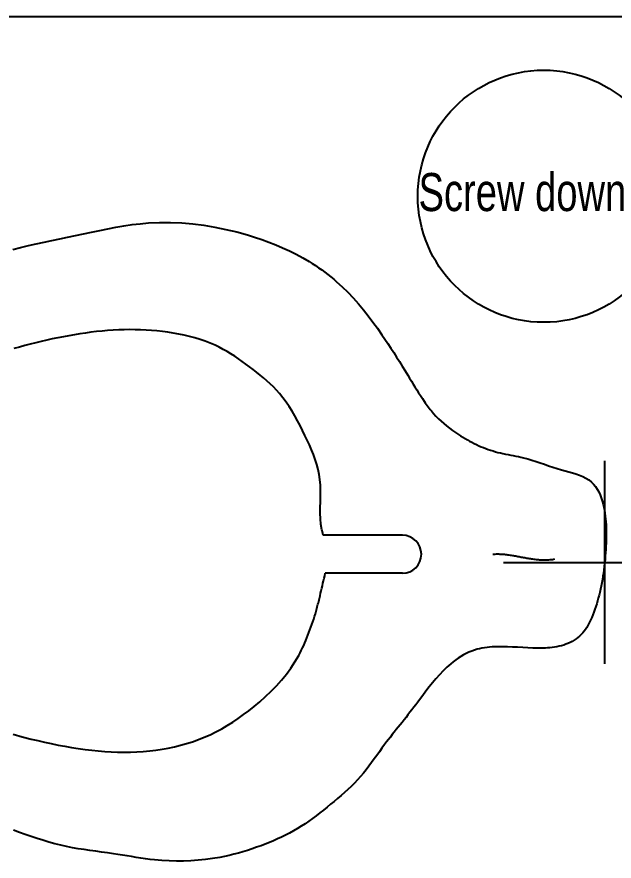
# Model space of a CAD drawing. Extents: x -0.1 to 30, y 0 to 26.6.
# Drawn here: x 10.76 to 16.65, y 15.68 to 24 of the extents above; entities that cross this region are included whole.
import ezdxf

# ---------------------------------------------------------------- set-up
doc = ezdxf.new("R2010")
doc.units = 0
doc.header["$MEASUREMENT"] = 0
doc.header["$PDMODE"] = 2
doc.layers.add('CK_LEVEL_1', color=7, linetype='CONTINUOUS')

msp = doc.modelspace()

# ---------------------------------------------------------------- linework, layer by layer
at = {"layer": 'CK_LEVEL_1', "color": 3, "linetype": 'CONTINUOUS'}
for p, q in [((30, 24), (0, 24)), ((14.5655329168, 18.8907636852), (13.7862220384, 18.8907636852)), ((14.5655329168, 18.5155136852), (13.8054194637, 18.5155136852))]:
    msp.add_line(p, q, dxfattribs=at)
at = {"layer": 'CK_LEVEL_1', "color": 1, "linetype": 'CONTINUOUS'}
for points in [[(10.723928626, 21.7077141238), (10.8004486172, 21.7267756452), (10.8772326297, 21.744852776), (10.9542391634, 21.7621438842), (11.0314267187, 21.7788473379), (11.1087537954, 21.7951615052), (11.1861788938, 21.8112847541), (11.263660514, 21.8274154525), (11.341157156, 21.8437519687), (11.4208321863, 21.8608764218), (11.5005136158, 21.8780568915), (11.5802358417, 21.8949220083), (11.6600332609, 21.9111004023), (11.7399402705, 21.926220704), (11.8199912678, 21.9399115437), (11.9002206497, 21.9518015516), (11.9806628134, 21.9615193582), (12.061352156, 21.9686935937), (12.170322493, 21.9738648022), (12.279612809, 21.9739668836), (12.3890333462, 21.9692076261), (12.4983943469, 21.9597948177), (12.6075060533, 21.9459362464), (12.7161787077, 21.9278397003), (12.8242225523, 21.9057129675), (12.9314478293, 21.8797638359), (13.037664781, 21.8502000937), (13.1085575683, 21.8283244292), (13.1788228167, 21.8048201389), (13.2483768022, 21.7796049684), (13.3171358009, 21.7525966635), (13.3850160889, 21.7237129697), (13.4519339424, 21.6928716327), (13.5178056373, 21.6599903981), (13.5825474498, 21.6249870116), (13.646075656, 21.5877792187), (13.6777671994, 21.5680651931), (13.7091071497, 21.5477684322), (13.7400768503, 21.5268930305), (13.7706576443, 21.5054430829), (13.8008308751, 21.4834226839), (13.8305778859, 21.4608359283), (13.8598800199, 21.4376869108), (13.8887186205, 21.413979726), (13.917075031, 21.3897184687), (13.973652398, 21.3383076513), (14.0282443093, 21.2847825412), (14.0809690875, 21.2293389959), (14.1319450553, 21.1721728725), (14.1812905354, 21.1134800286), (14.2291238503, 21.0534563214), (14.2755633228, 20.9922976083), (14.3207272755, 20.9301997466), (14.364734031, 20.8673585937), (14.3944923848, 20.8236517384), (14.4238007039, 20.7797051529), (14.452703748, 20.7355398385), (14.4812462768, 20.6911767966), (14.5094730499, 20.6466370284), (14.5374288272, 20.6019415352), (14.5651583683, 20.5571113184), (14.592706433, 20.5121673791), (14.620117781, 20.4671307187), (14.6375779966, 20.4383353075), (14.6550487927, 20.4095411031), (14.6725782516, 20.3807785608), (14.6902144555, 20.3520781362), (14.7080054868, 20.3234702847), (14.7259994277, 20.2949854618), (14.7442443605, 20.2666541228), (14.7627883675, 20.2385067233), (14.781679531, 20.2105737187), (14.7912332726, 20.196754976), (14.8009011539, 20.1830139628), (14.8106992975, 20.1693676872), (14.8206438259, 20.1558331571), (14.8307508618, 20.1424273805), (14.8410365277, 20.1291673654), (14.8515169461, 20.1160701197), (14.8622082397, 20.1031526515), (14.873126531, 20.0904319687), (14.8971580571, 20.0640538269), (14.9222086998, 20.0386089477), (14.948195942, 20.0140618467), (14.9750372667, 19.9903770398), (15.0026501568, 19.9675190428), (15.0309520953, 19.9454523714), (15.0598605653, 19.9241415414), (15.0892930495, 19.9035510685), (15.119167031, 19.8836454687), (15.1407549519, 19.8698197082), (15.1625308215, 19.8563420281), (15.1844991137, 19.8432286066), (15.2066643025, 19.8304956214), (15.2290308617, 19.8181592506), (15.2516032652, 19.8062356719), (15.274385987, 19.7947410635), (15.297383501, 19.7836916031), (15.320600281, 19.7731034687), (15.3434296854, 19.7632463775), (15.3664620933, 19.7538471225), (15.3896881876, 19.7449104073), (15.413098651, 19.7364409353), (15.4366841665, 19.7284434099), (15.4604354168, 19.7209225345), (15.484343085, 19.7138830128), (15.5083978537, 19.707329548), (15.532590406, 19.7012668437), (15.5578692408, 19.6954693198), (15.5832478844, 19.6900879382), (15.6086873368, 19.6850034887), (15.6341485978, 19.6800967612), (15.6595926675, 19.6752485453), (15.6849805457, 19.6703396309), (15.7102732324, 19.6652508076), (15.7354317275, 19.6598628653), (15.760417031, 19.6540565937), (15.8022243549, 19.6430963375), (15.8435949661, 19.6308855196), (15.8846989285, 19.6177107087), (15.9257063061, 19.6038584736), (15.9667871626, 19.5896153832), (16.008111562, 19.5752680062), (16.0498495681, 19.5611029114), (16.0921712448, 19.5474066677), (16.135246656, 19.5344658437), (16.1708223461, 19.5246058373), (16.2066229862, 19.5149633882), (16.2422642247, 19.5050687984), (16.2773617098, 19.4944523699), (16.3115310901, 19.4826444047), (16.344388014, 19.469175205), (16.3755481298, 19.4535750727), (16.404627086, 19.4353743099), (16.431240531, 19.4141032187), (16.4520315195, 19.3929714138), (16.470789262, 19.3695052962), (16.4876122594, 19.344018555), (16.5025990128, 19.3168248791), (16.5158480232, 19.2882379576), (16.5274577917, 19.2585714793), (16.5375268193, 19.2281391332), (16.546153607, 19.1972546084), (16.553436656, 19.1662315937), (16.5591450655, 19.1371875565), (16.5638447923, 19.1082744158), (16.5676266133, 19.0794683791), (16.5705813056, 19.050745654), (16.5727996461, 19.0220824482), (16.5743724118, 18.9934549692), (16.5753903799, 18.9648394245), (16.5759443273, 18.9362120218), (16.576125031, 18.9075489687), (16.5759802389, 18.8759947628), (16.5754881972, 18.8443824068), (16.5746426377, 18.8127255073), (16.5734372923, 18.7810376709), (16.571865893, 18.7493325044), (16.5699221716, 18.7176236145), (16.5675998601, 18.6859246077), (16.5648926904, 18.6542490909), (16.5617943945, 18.6226106706)], [(13.7862220384, 18.8907636852), (13.7845909554, 18.8966699551), (13.7829671348, 18.9025773301), (13.781357839, 18.9084869152), (13.7797703304, 18.9143998153), (13.7782118716, 18.9203171356), (13.7766897248, 18.926239981), (13.7752111525, 18.9321694567), (13.7737834171, 18.9381066676), (13.772413781, 18.9440527187), (13.7628341449, 18.9980723891), (13.7575300985, 19.0527383784), (13.755466109, 19.1078888769), (13.7556066436, 19.1633620749), (13.7569161695, 19.2189961628), (13.758359154, 19.2746293308), (13.7589000643, 19.3300997692), (13.7575033675, 19.3852456684), (13.753133531, 19.4399052187), (13.7457527477, 19.4898480383), (13.7352972179, 19.5392727773), (13.7221123336, 19.5882143542), (13.7065434866, 19.6367076874), (13.688936069, 19.6847876953), (13.6696354726, 19.7324892964), (13.6489870895, 19.7798474092), (13.6273363117, 19.8268969522), (13.605028531, 19.8736728437), (13.5810391055, 19.9227801866), (13.5565115952, 19.9714657889), (13.5312554497, 20.0195741651), (13.5050801184, 20.0669498292), (13.4777950508, 20.1134372956), (13.4492096962, 20.1588810785), (13.4191335043, 20.2031256922), (13.3873759244, 20.2460156508), (13.353746406, 20.2873954687), (13.3246967405, 20.320099832), (13.2943905019, 20.3517701468), (13.2629562499, 20.3824909707), (13.2305225437, 20.4123468617), (13.1972179428, 20.4414223774), (13.1631710067, 20.4698020757), (13.1285102947, 20.4975705144), (13.0933643663, 20.5248122511), (13.057861781, 20.5516118437), (13.0219937755, 20.5780977648), (12.9858432081, 20.6041019653), (12.949356978, 20.6295024484), (12.9124819841, 20.6541772174), (12.8751651258, 20.6780042758), (12.8373533022, 20.7008616268), (12.7989934124, 20.7226272737), (12.7600323556, 20.7431792199), (12.720417031, 20.7623954687), (12.6712208643, 20.7838827514), (12.6210847831, 20.8033174782), (12.5701190468, 20.8208112157), (12.5184339151, 20.8364755305), (12.4661396473, 20.8504219892), (12.413346503, 20.8627621583), (12.3601647416, 20.8736076043), (12.3067046228, 20.883069894), (12.253076406, 20.8912605937), (12.1993190849, 20.8982819318), (12.1455137124, 20.9041572593), (12.0916701932, 20.9089029447), (12.0377984319, 20.9125353566), (11.9839083331, 20.9150708639), (11.9300098015, 20.9165258351), (11.8761127417, 20.9169166388), (11.8222270583, 20.9162596438), (11.768362656, 20.9145712187), (11.7134439455, 20.911807917), (11.658568934, 20.9080358978), (11.6037488637, 20.9033028731), (11.5489949772, 20.8976565546), (11.4943185166, 20.8911446541), (11.4397307243, 20.8838148834), (11.3852428427, 20.8757149544), (11.3308661142, 20.8668925789), (11.276611781, 20.8573954687), (11.2218123104, 20.8471365802), (11.1671482697, 20.8362588717), (11.1126180847, 20.8247863418), (11.0582201811, 20.8127429893), (11.0039529844, 20.8001528129), (10.9498149204, 20.7870398115), (10.8958044147, 20.7734279836), (10.841919893, 20.7593413281), (10.788159781, 20.7448038437), (10.7350971072, 20.7300062007)]]:
    msp.add_lwpolyline(points, dxfattribs=at)
at = {"layer": 'CK_LEVEL_1', "color": 3, "linetype": 'CONTINUOUS'}
for points in [[(16.5617943945, 18.6226106706), (16.5617060632, 18.6217647634), (16.5616174472, 18.6209188927), (16.5615285465, 18.6200730589), (16.561439361, 18.6192272621), (16.5613498904, 18.6183815027), (16.5612601348, 18.6175357809), (16.5611700939, 18.616690097), (16.5610797677, 18.6158444511), (16.560989156, 18.6149988437), (16.5572990547, 18.58260829), (16.5531853253, 18.5502818489), (16.5486441466, 18.5180268248), (16.5436716976, 18.4858505217), (16.538264157, 18.4537602439), (16.5324177037, 18.4217632955), (16.5261285165, 18.3898669807), (16.5193927743, 18.3580786037), (16.512206656, 18.3264054687), (16.5054650202, 18.2984893781), (16.4983281108, 18.2706773924), (16.4907560833, 18.2429777191), (16.4827090935, 18.2153985653), (16.4741472969, 18.1879481383), (16.4650308492, 18.1606346454), (16.455319906, 18.1334662938), (16.4449746231, 18.1064512908), (16.433955156, 18.0795978437), (16.4250517667, 18.0592187418), (16.415660702, 18.0390341938), (16.4057107484, 18.0191397382), (16.3951306925, 17.9996309132), (16.3838493207, 17.9806032574), (16.3717954196, 17.9621523092), (16.3588977758, 17.9443736068), (16.3450851757, 17.9273626889), (16.330286406, 17.9112150937), (16.3141167317, 17.895703779), (16.296943598, 17.8811937625), (16.2788655077, 17.8676870557), (16.2599809635, 17.8551856702), (16.2403884682, 17.8436916176), (16.2201865245, 17.8332069096), (16.1994736352, 17.8237335577), (16.1783483031, 17.8152735735), (16.156909031, 17.8078289687), (16.1347904582, 17.8012661461), (16.1124748698, 17.7956874281), (16.0899897223, 17.7910168625), (16.067362472, 17.7871784971), (16.0446205756, 17.7840963796), (16.0217914893, 17.7816945577), (15.9989026696, 17.7798970793), (15.975981573, 17.778627992), (15.953055656, 17.7778113437), (15.9028905021, 17.7773002404), (15.8528033581, 17.778202457), (15.8027635769, 17.780124107), (15.7527405117, 17.7826713041), (15.7027035154, 17.7854501618), (15.6526219412, 17.7880667935), (15.602465142, 17.7901273129), (15.5522024709, 17.7912378334), (15.501803281, 17.7910044687), (15.4765286919, 17.7902547988), (15.4512566893, 17.7889900747), (15.4260317249, 17.787130451), (15.4008982503, 17.7845960821), (15.3759007171, 17.7813071226), (15.3510835769, 17.777183727), (15.3264912814, 17.7721460498), (15.3021682822, 17.7661142456), (15.278159031, 17.7590084687), (15.2498978784, 17.749025457), (15.2221672308, 17.7375039956), (15.1949848316, 17.7245573216), (15.168368424, 17.7102986721), (15.1423357516, 17.6948412844), (15.1169045577, 17.6782983956), (15.0920925857, 17.6607832428), (15.067917579, 17.6424090631), (15.044397281, 17.6232890937), (15.0050856505, 17.5885687159), (14.9675705248, 17.5521664002), (14.9316183102, 17.5143098524), (14.8969954129, 17.4752267783), (14.8634682391, 17.4351448838), (14.8308031953, 17.3942918747), (14.7987666877, 17.352895457), (14.7671251224, 17.3111833363), (14.735644906, 17.2693832187), (14.7167157293, 17.2443107233), (14.6977512444, 17.2192920758), (14.6787422287, 17.1943306785), (14.6596794599, 17.1694299341), (14.6405537153, 17.144593245), (14.6213557727, 17.1198240139), (14.6020764093, 17.0951256433), (14.5827064029, 17.0705015357), (14.563236531, 17.0459550937), (14.5439554159, 17.0218437791), (14.5246095217, 16.9977779954), (14.5052399639, 16.9737245786), (14.4858878581, 16.9496503647), (14.4665943199, 16.9255221894), (14.447400465, 16.9013068888), (14.428347409, 16.8769712987), (14.4094762674, 16.852482255), (14.390828156, 16.8278065937), (14.364695911, 16.7923317588), (14.3389195066, 16.7565664269), (14.3133194229, 16.7206655462), (14.2877161396, 16.684784065), (14.261930137, 16.6490769317), (14.2357818948, 16.6136990946), (14.2090918931, 16.578805502), (14.1816806118, 16.5445511023), (14.153368531, 16.5110908437), (14.1235527453, 16.4780328035), (14.0927344629, 16.4458627587), (14.0610258705, 16.4144894255), (14.0285391553, 16.3838215199), (13.9953865042, 16.353767758), (13.9616801042, 16.3242368559), (13.9275321423, 16.2951375296), (13.8930548056, 16.2663784952), (13.858360281, 16.2378684687), (13.8231361138, 16.2092277065), (13.7877419683, 16.1808492062), (13.7521152623, 16.1528339074), (13.7161934136, 16.1252827498), (13.6799138401, 16.098296673), (13.6432139598, 16.0719766169), (13.6060311904, 16.046423521), (13.5683029498, 16.021738325), (13.529966656, 15.9980219687), (13.4920389661, 15.975947947), (13.4535254417, 15.9548395764), (13.4144751944, 15.9346496589), (13.3749373357, 15.9153309968), (13.3349609775, 15.8968363923), (13.2945952312, 15.8791186476), (13.2538892086, 15.8621305648), (13.2128920213, 15.8458249461), (13.171652781, 15.8301545937), (13.127370074, 15.8140773606), (13.0828654923, 15.7987131907), (13.0381374047, 15.7841038647), (12.99318418, 15.7702911631), (12.9480041869, 15.7573168666), (12.9025957942, 15.7452227557), (12.8569573706, 15.7340506112), (12.811087285, 15.7238422137), (12.764983906, 15.7146393437), (12.6944008053, 15.7026301316), (12.6233740981, 15.6930160588), (12.55200407, 15.6857675601), (12.4803910066, 15.6808550702), (12.4086351934, 15.6782490238), (12.3368369162, 15.6779198557), (12.2650964605, 15.6798380007), (12.1935141118, 15.6839738934), (12.122190156, 15.6902979687), (12.0767124051, 15.6954576104), (12.0313550605, 15.7013563565), (11.9860915911, 15.7078490044), (11.9408954656, 15.7147903511), (11.8957401529, 15.7220351938), (11.8505991218, 15.7294383298), (11.8054458411, 15.7368545561), (11.7602537795, 15.74413867), (11.714996406, 15.7511454687), (11.6572387307, 15.7595327922), (11.5993935375, 15.7675003564), (11.5415222873, 15.775313769), (11.4836864412, 15.7832386377), (11.4259474601, 15.7915405703), (11.368366805, 15.8004851745), (11.311005937, 15.810338058), (11.253926317, 15.8213648285), (11.197189406, 15.8338310937), (11.1380244784, 15.8486635336), (11.079237596, 15.865094812), (11.0207611437, 15.882843628), (10.9625275067, 15.9016286808), (10.9044690702, 15.9211686696), (10.8465182193, 15.9411822936), (10.788607339, 15.961388252), (10.7306688145, 15.9815052439)], [(10.7270366836, 16.928408942), (10.8160546074, 16.904282129), (10.905408781, 16.8813533437), (10.9710806005, 16.8653650388), (11.0369378563, 16.8501287114), (11.1029790937, 16.8357169932), (11.1692028577, 16.8222025156), (11.2356076935, 16.8096579103), (11.3021921461, 16.7981558089), (11.3689547606, 16.787768843), (11.4358940822, 16.778569644), (11.503008656, 16.7706308437), (11.5662423091, 16.7643851794), (11.6296009822, 16.7593891711), (11.6930561667, 16.7557149063), (11.7565793539, 16.7534344728), (11.8201420353, 16.7526199582), (11.8837157023, 16.7533434504), (11.9472718463, 16.7556770369), (12.0107819587, 16.7596928054), (12.074217531, 16.7654628437), (12.1354550278, 16.7727759194), (12.1965009514, 16.7818421163), (12.257260103, 16.7927064932), (12.3176372834, 16.8054141093), (12.3775372939, 16.8200100237), (12.4368649353, 16.8365392952), (12.4955250088, 16.855046983), (12.5534223153, 16.8755781462), (12.610461656, 16.8981778437), (12.669178489, 16.9240774057), (12.7268660412, 16.9521806428), (12.7835398585, 16.982374381), (12.839215487, 17.0145454464), (12.8939084726, 17.0485806651), (12.9476343613, 17.0843668631), (13.0004086991, 17.1217908665), (13.052247032, 17.1607395013), (13.103164906, 17.2010995937), (13.1609600873, 17.2495023492), (13.2172445226, 17.2996979502), (13.2717215748, 17.3517373536), (13.3240946066, 17.4056715166), (13.3740669807, 17.461551396), (13.4213420599, 17.519427949), (13.465623207, 17.5793521324), (13.5066137848, 17.6413749033), (13.544017156, 17.7055472187), (13.5568297891, 17.729712844), (13.5691505529, 17.7541511392), (13.581013703, 17.7788366832), (13.592453495, 17.8037440551), (13.6035041845, 17.8288478336), (13.6142000272, 17.8541225979), (13.6245752788, 17.8795429266), (13.6346641948, 17.905083399), (13.644501031, 17.9307185937), (13.6543012282, 17.9569405286), (13.6638608064, 17.9832376588), (13.673165733, 18.0096130907), (13.6822019752, 18.0360699306), (13.6909555006, 18.0626112846), (13.6994122765, 18.0892402592), (13.7075582703, 18.1159599605), (13.7153794493, 18.1427734949), (13.722861781, 18.1696839687), (13.7265276606, 18.1833818596), (13.7301118046, 18.1971028076), (13.7336234073, 18.21084409), (13.7370716628, 18.2246029844), (13.7404657654, 18.238376768), (13.7438149093, 18.2521627184), (13.7471282887, 18.2659581129), (13.7504150978, 18.2797602288), (13.753684531, 18.2935663437), (13.7594985268, 18.3182169152), (13.7652893451, 18.3428711024), (13.7710598828, 18.3675284532), (13.7768130374, 18.3921885156), (13.7825517059, 18.4168508378), (13.7882787856, 18.4415149679), (13.7939971736, 18.4661804537), (13.7997097673, 18.4908468435), (13.8054194637, 18.5155136852)]]:
    msp.add_lwpolyline(points, dxfattribs=at)
msp.add_polyline3d([(15.459578156, 18.7040565937, 0), (15.4709868936, 18.7047445227, 0), (15.4823698288, 18.7052328931, 0), (15.4937269615, 18.7055217048, 0), (15.5050582918, 18.7056109579, 0), (15.5163638195, 18.7055006523, 0), (15.5276435449, 18.7051907881, 0), (15.5388974677, 18.7046813653, 0), (15.5501255881, 18.7039723838, 0), (15.561327906, 18.7030638437, 0), (15.5725444739, 18.7022259085, 0), (15.5837155942, 18.7010523946, 0), (15.5948745171, 18.699768927, 0), (15.6060212424, 18.6983755057, 0), (15.6171557702, 18.6968721307, 0), (15.6282781004, 18.695258802, 0), (15.6393882331, 18.6935355196, 0), (15.6504861683, 18.6917022835, 0), (15.661571906, 18.6897590937, 0), (15.6726828304, 18.6879763776, 0), (15.6837642285, 18.6859476878, 0), (15.6948469754, 18.6838986493, 0), (15.7059310711, 18.6818292619, 0), (15.7170165155, 18.6797395258, 0), (15.7281033087, 18.6776294409, 0), (15.7391914507, 18.6754990073, 0), (15.7502809415, 18.6733482249, 0), (15.761371781, 18.6711770937, 0), (15.7725040217, 18.669255748, 0), (15.7836179662, 18.6671779749, 0), (15.7947468643, 18.6651693993, 0), (15.8058907162, 18.6632300212, 0), (15.8170495217, 18.6613598406, 0), (15.828223281, 18.6595588576, 0), (15.8394119939, 18.6578270721, 0), (15.8506156606, 18.6561644841, 0), (15.861834281, 18.6545710937, 0), (15.8731076143, 18.6533199672, 0), (15.8843761976, 18.6519996431, 0), (15.895673281, 18.6508381215, 0), (15.9069988643, 18.6498354023, 0), (15.9183529476, 18.6489914857, 0), (15.929735531, 18.6483063715, 0), (15.9411466143, 18.6477800597, 0), (15.9525861976, 18.6474125505, 0), (15.964054281, 18.6472038437, 0), (15.9755909168, 18.6474267418, 0), (15.9871364075, 18.6476700474, 0), (15.9987240032, 18.6481617604, 0), (16.0103537038, 18.6489018807, 0), (16.0220255094, 18.6498904085, 0), (16.0337394199, 18.6511273437, 0), (16.0454954353, 18.6526126863, 0), (16.0572935557, 18.6543464363, 0), (16.069133781, 18.6563285937, 0)], dxfattribs=at)
at = {"layer": 'CK_LEVEL_1', "color": 1, "linetype": 'CONTINUOUS'}
msp.add_circle((15.9608233045, 22.2320370678), 1.2429464389, dxfattribs=at)
at = {"layer": 'CK_LEVEL_1', "color": 3, "linetype": 'CONTINUOUS'}
msp.add_arc((14.5655329168, 18.7031386852), 0.187625, 270, 450, dxfattribs=at)
at = {"layer": 'CK_LEVEL_1', "color": 1, "linetype": 'CONTINUOUS'}
msp.add_point((16.5617943945, 18.6226106706), dxfattribs=at)

# ---------------------------------------------------------------- texts
at = {"layer": 'CK_LEVEL_1', "color": 7, "linetype": 'CONTINUOUS', "width": 0.75}
msp.add_text('Screw down', height=0.375, dxfattribs=at).set_placement((14.7254790559, 22.0858045213))

doc.saveas('drawing.dxf')
